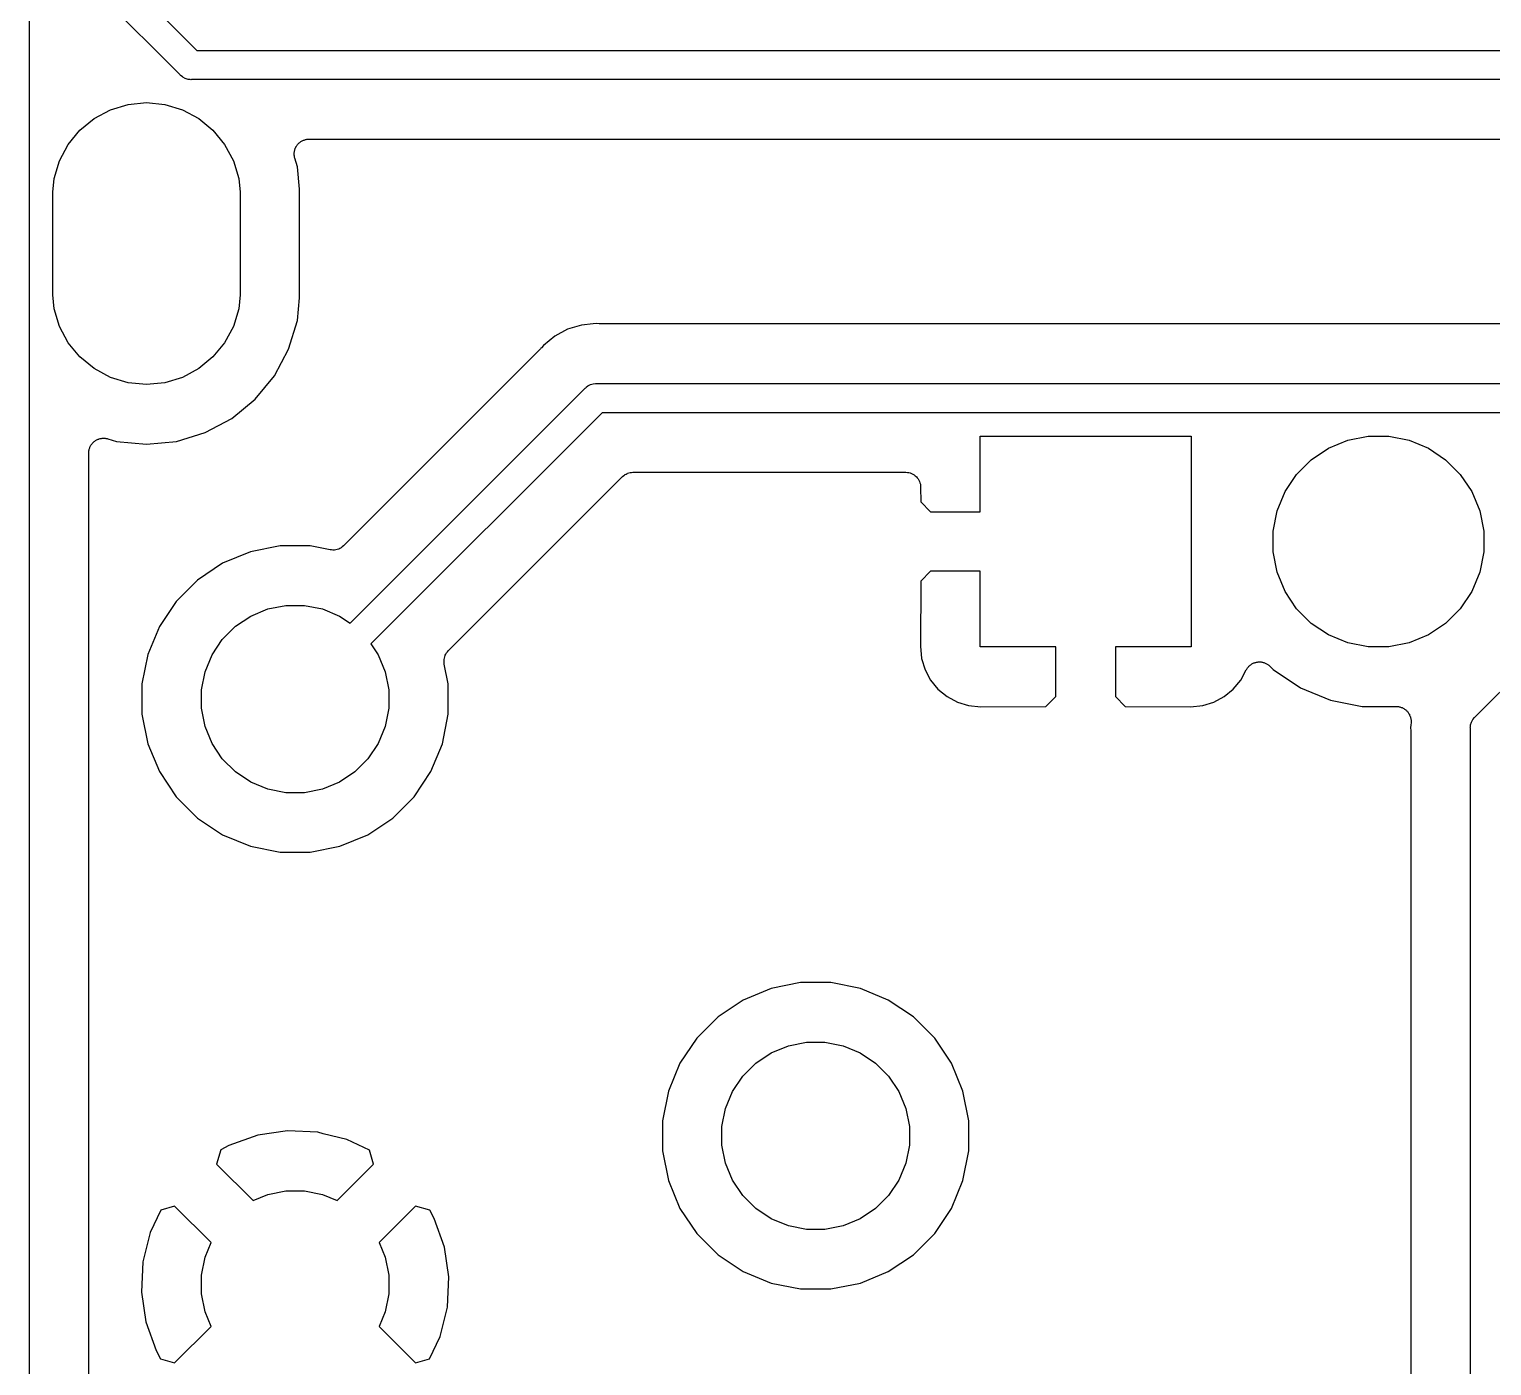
# Model space of a CAD drawing. Extents: x 20 to 116, y -135 to -20.
# Drawn here: x 56.48 to 68.97, y -71.37 to -59.96 of the extents above; entities that cross this region are included whole.
import ezdxf

# ---------------------------------------------------------------- set-up
doc = ezdxf.new("R2010")
doc.units = 0
doc.layers.add('BLACK', color=7, linetype='CONTINUOUS')

msp = doc.modelspace()

# ---------------------------------------------------------------- linework, layer by layer
at = {"layer": 'BLACK', "linetype": 'Continuous'}
for p, q in [((56.48, -58.7082), (57.9118, -60.14)), ((57.7673, -60.349), (56.48, -59.0618)), ((56.48, -59.0618), (56.48, -73.7039)), ((57.9118, -60.14), (85.7939, -60.14)), ((57.7712, -60.3538), (57.7673, -60.349)), ((57.7759, -60.3577), (57.7712, -60.3538)), ((57.7877, -60.3674), (57.7759, -60.3577)), ((57.7759, -60.3577), (57.7759, -60.3577)), ((57.7902, -60.3694), (57.7877, -60.3674)), ((57.8119, -60.381), (57.7902, -60.3694)), ((57.8355, -60.3882), (57.8119, -60.381)), ((57.8539, -60.39), (57.8355, -60.3882)), ((57.86, -60.3906), (57.8539, -60.39)), ((57.8539, -60.39), (57.8539, -60.39)), ((57.8661, -60.39), (57.86, -60.3906)), ((85.7482, -60.39), (57.8661, -60.39)), ((57.0334, -60.7216), (57.1724, -60.6473)), ((57.1724, -60.6473), (57.3232, -60.6016)), ((57.3232, -60.6016), (57.48, -60.5861)), ((57.48, -60.5861), (57.6368, -60.6016)), ((57.6368, -60.6016), (57.7876, -60.6473)), ((57.7876, -60.6473), (57.9266, -60.7216)), ((56.9116, -60.8216), (57.0334, -60.7216)), ((57.9266, -60.7216), (58.0484, -60.8216)), ((56.8116, -60.9434), (56.9116, -60.8216)), ((58.0484, -60.8216), (58.1484, -60.9434)), ((58.7756, -60.9394), (58.7794, -60.9349)), ((58.7794, -60.9349), (58.7844, -60.9307)), ((58.7844, -60.9307), (58.7891, -60.9261)), ((58.7891, -60.9261), (58.794, -60.9229)), ((58.794, -60.9229), (58.7986, -60.9192)), ((58.7986, -60.9192), (58.8044, -60.9161)), ((58.8044, -60.9161), (58.8099, -60.9125)), ((58.8099, -60.9125), (58.8153, -60.9103)), ((58.8153, -60.9103), (58.8204, -60.9076)), ((58.8204, -60.9076), (58.8267, -60.9057)), ((58.8267, -60.9057), (58.8328, -60.9032)), ((58.8328, -60.9032), (58.8386, -60.9021)), ((58.8386, -60.9021), (58.8442, -60.9004)), ((58.8442, -60.9004), (58.8507, -60.8998)), ((58.8507, -60.8998), (58.8572, -60.8985)), ((58.8572, -60.8985), (58.863, -60.8986)), ((58.863, -60.8986), (58.8688, -60.898)), ((58.8688, -60.898), (72.7352, -60.898)), ((56.7373, -61.0824), (56.8116, -60.9434)), ((58.1484, -60.9434), (58.2227, -61.0824)), ((58.7418, -61.0241), (58.7425, -61.0176)), ((58.7424, -61.0299), (58.7418, -61.0241)), ((58.7423, -61.0358), (58.7424, -61.0299)), ((58.7435, -61.0423), (58.7423, -61.0358)), ((58.7425, -61.0176), (58.7426, -61.011)), ((58.7426, -61.011), (58.7438, -61.0053)), ((58.7441, -61.0488), (58.7435, -61.0423)), ((58.7438, -61.0053), (58.7444, -60.9995)), ((58.7457, -61.0544), (58.7441, -61.0488)), ((58.7444, -60.9995), (58.7464, -60.9932)), ((58.7468, -61.0602), (58.7457, -61.0544)), ((58.7464, -60.9932), (58.7477, -60.9867)), ((58.7473, -61.0619), (58.7468, -61.0602)), ((58.7691, -61.1336), (58.7473, -61.0619)), ((58.7477, -60.9867), (58.75, -60.9814)), ((58.75, -60.9814), (58.7518, -60.9758)), ((58.7518, -60.9758), (58.7549, -60.97)), ((58.7549, -60.97), (58.7575, -60.964)), ((58.7575, -60.964), (58.7608, -60.9591)), ((58.7608, -60.9591), (58.7636, -60.954)), ((58.7636, -60.954), (58.7677, -60.9489)), ((58.7677, -60.9489), (58.7715, -60.9435)), ((58.7715, -60.9435), (58.7756, -60.9394)), ((56.6916, -61.2332), (56.7373, -61.0824)), ((58.2227, -61.0824), (58.2684, -61.2332)), ((58.788, -61.3257), (58.7691, -61.1336)), ((56.68, -61.3507), (56.6916, -61.2332)), ((58.2684, -61.2332), (58.28, -61.3507)), ((56.68, -62.2293), (56.68, -61.3507)), ((58.28, -61.3507), (58.28, -62.2293)), ((58.788, -62.2543), (58.788, -61.3257)), ((56.6916, -62.3468), (56.68, -62.2293)), ((58.28, -62.2293), (58.2684, -62.3468)), ((58.7691, -62.4464), (58.788, -62.2543)), ((56.7373, -62.4976), (56.6916, -62.3468)), ((58.2684, -62.3468), (58.2227, -62.4976)), ((56.8116, -62.6366), (56.7373, -62.4976)), ((58.2227, -62.4976), (58.1484, -62.6366)), ((58.6943, -62.693), (58.7691, -62.4464)), ((61.0766, -62.5224), (60.9666, -62.5811)), ((61.1959, -62.4862), (61.0766, -62.5224)), ((61.295, -62.4764), (61.1959, -62.4862)), ((61.2951, -62.4764), (61.295, -62.4764)), ((61.32, -62.4739), (61.2951, -62.4764)), ((61.3449, -62.4764), (61.32, -62.4739)), ((61.3502, -62.4764), (61.3449, -62.4764)), ((61.3555, -62.477), (61.3502, -62.4764)), ((61.3573, -62.477), (61.3555, -62.477)), ((69.2377, -62.477), (61.3573, -62.477)), ((56.9116, -62.7584), (56.8116, -62.6366)), ((58.1484, -62.6366), (58.0484, -62.7584)), ((60.8494, -62.6847), (60.846, -62.6888)), ((60.8532, -62.6809), (60.8494, -62.6847)), ((60.8544, -62.6796), (60.8532, -62.6809)), ((60.8702, -62.6602), (60.8544, -62.6796)), ((60.9666, -62.5811), (60.8702, -62.6602)), ((57.0334, -62.8584), (56.9116, -62.7584)), ((58.0484, -62.7584), (57.9266, -62.8584)), ((58.5728, -62.9202), (58.6943, -62.693)), ((60.846, -62.6888), (59.1637, -64.3711)), ((57.1724, -62.9327), (57.0334, -62.8584)), ((57.3232, -62.9784), (57.1724, -62.9327)), ((57.7876, -62.9327), (57.6368, -62.9784)), ((57.9266, -62.8584), (57.7876, -62.9327)), ((58.4094, -63.1194), (58.5728, -62.9202)), ((57.48, -62.9939), (57.3232, -62.9784)), ((57.6368, -62.9784), (57.48, -62.9939)), ((59.2208, -65.0324), (61.2273, -63.0259)), ((61.2273, -63.0259), (61.2312, -63.0212)), ((61.2312, -63.0212), (61.2359, -63.0173)), ((61.2359, -63.0173), (61.2502, -63.0056)), ((61.2359, -63.0173), (61.2359, -63.0173)), ((61.2502, -63.0056), (61.2719, -62.994)), ((61.2502, -63.0056), (61.2502, -63.0056)), ((61.2502, -63.0056), (61.2502, -63.0056)), ((61.2719, -62.994), (61.2955, -62.9868)), ((61.2955, -62.9868), (61.3139, -62.985)), ((61.3139, -62.985), (61.32, -62.9844)), ((61.3139, -62.985), (61.3139, -62.985)), ((61.32, -62.9844), (61.3261, -62.985)), ((61.3261, -62.985), (69.2689, -62.985)), ((58.2102, -63.2828), (58.4094, -63.1194)), ((57.983, -63.4043), (58.2102, -63.2828)), ((61.3718, -63.235), (59.3976, -65.2092)), ((69.2232, -63.235), (61.3718, -63.235)), ((57.7364, -63.4791), (57.983, -63.4043)), ((64.6, -64.081), (64.6, -63.435)), ((64.6, -63.435), (66.4, -63.435)), ((66.4, -63.435), (66.4, -65.235)), ((67.7375, -63.4696), (67.9114, -63.435)), ((67.9114, -63.435), (68.0886, -63.435)), ((68.0886, -63.435), (68.2625, -63.4696)), ((56.9887, -63.5654), (56.99, -63.559)), ((56.99, -63.559), (56.9908, -63.5524)), ((56.9908, -63.5524), (56.9925, -63.5469)), ((56.9925, -63.5469), (56.9937, -63.5411)), ((56.9937, -63.5411), (56.9963, -63.5351)), ((56.9963, -63.5351), (56.9983, -63.5288)), ((56.9983, -63.5288), (57.0011, -63.5237)), ((57.0011, -63.5237), (57.0034, -63.5183)), ((57.0034, -63.5183), (57.007, -63.5129)), ((57.007, -63.5129), (57.0102, -63.5071)), ((57.0102, -63.5071), (57.014, -63.5026)), ((57.014, -63.5026), (57.0172, -63.4978)), ((57.0172, -63.4978), (57.0219, -63.4931)), ((57.0219, -63.4931), (57.0261, -63.4881)), ((57.0261, -63.4881), (57.0307, -63.4844)), ((57.0307, -63.4844), (57.0348, -63.4803)), ((57.0348, -63.4803), (57.0403, -63.4767)), ((57.0403, -63.4767), (57.0454, -63.4726)), ((57.0454, -63.4726), (57.0506, -63.4699)), ((57.0506, -63.4699), (57.0555, -63.4666)), ((57.0555, -63.4666), (57.0616, -63.4641)), ((57.0616, -63.4641), (57.0674, -63.4611)), ((57.0674, -63.4611), (57.073, -63.4594)), ((57.073, -63.4594), (57.0784, -63.4572)), ((57.0784, -63.4572), (57.0849, -63.4559)), ((57.0849, -63.4559), (57.0912, -63.4541)), ((57.0912, -63.4541), (57.097, -63.4536)), ((57.097, -63.4536), (57.1028, -63.4524)), ((57.1028, -63.4524), (57.1093, -63.4524)), ((57.1093, -63.4524), (57.1159, -63.4518)), ((57.1159, -63.4518), (57.1217, -63.4525)), ((57.1217, -63.4525), (57.1275, -63.4525)), ((57.1275, -63.4525), (57.134, -63.4538)), ((57.134, -63.4538), (57.1405, -63.4544)), ((57.1405, -63.4544), (57.1461, -63.4562)), ((57.1461, -63.4562), (57.1519, -63.4573)), ((57.1519, -63.4573), (57.2236, -63.4791)), ((57.2236, -63.4791), (57.48, -63.5043)), ((57.48, -63.5043), (57.7364, -63.4791)), ((67.4263, -63.6359), (67.5737, -63.5374)), ((67.5737, -63.5374), (67.7375, -63.4696)), ((68.2625, -63.4696), (68.4263, -63.5374)), ((68.4263, -63.5374), (68.5737, -63.6359)), ((56.988, -63.5771), (56.9887, -63.5712)), ((56.988, -63.5788), (56.988, -63.5771)), ((56.988, -72.1906), (56.988, -63.5788)), ((56.9887, -63.5712), (56.9887, -63.5654)), ((67.3009, -63.7613), (67.4263, -63.6359)), ((68.5737, -63.6359), (68.6991, -63.7613)), ((60.0589, -65.2663), (61.545, -63.7802)), ((61.545, -63.7802), (61.5453, -63.7799)), ((61.5453, -63.7799), (61.5463, -63.779)), ((61.5453, -63.7799), (61.5453, -63.7799)), ((61.5453, -63.7799), (61.5453, -63.7799)), ((61.5463, -63.779), (61.5555, -63.7716)), ((61.5555, -63.7716), (61.5645, -63.7642)), ((61.5645, -63.7642), (61.5651, -63.7639)), ((61.5651, -63.7639), (61.5656, -63.7635)), ((61.5656, -63.7635), (61.5761, -63.7581)), ((61.5761, -63.7581), (61.5864, -63.7526)), ((61.5864, -63.7526), (61.587, -63.7524)), ((61.587, -63.7524), (61.5876, -63.7521)), ((61.5876, -63.7521), (61.5989, -63.7488)), ((61.5989, -63.7488), (61.6101, -63.7454)), ((61.6101, -63.7454), (61.6108, -63.7454)), ((61.6108, -63.7454), (61.6114, -63.7452)), ((61.6114, -63.7452), (61.6231, -63.7441)), ((61.6231, -63.7441), (61.6348, -63.743)), ((61.6348, -63.743), (63.9641, -63.743)), ((63.9641, -63.743), (63.9643, -63.743)), ((63.9643, -63.743), (63.9644, -63.743)), ((63.9644, -63.743), (63.9644, -63.743)), ((63.9644, -63.743), (63.9659, -63.743)), ((63.9659, -63.743), (63.9775, -63.7443)), ((63.9775, -63.7443), (63.989, -63.7455)), ((63.989, -63.7455), (63.9897, -63.7457)), ((63.9897, -63.7457), (63.9905, -63.7458)), ((63.9905, -63.7458), (64.0016, -63.7493)), ((64.0016, -63.7493), (64.0127, -63.7527)), ((64.0127, -63.7527), (64.0134, -63.753)), ((64.0134, -63.753), (64.0141, -63.7533)), ((64.0141, -63.7533), (64.0243, -63.7589)), ((64.0243, -63.7589), (64.0346, -63.7644)), ((64.0346, -63.7644), (64.0352, -63.7648)), ((64.0352, -63.7648), (64.0359, -63.7652)), ((64.0359, -63.7652), (64.0447, -63.7727)), ((64.0447, -63.7727), (64.0538, -63.7801)), ((64.0538, -63.7801), (64.0543, -63.7807)), ((64.0543, -63.7807), (64.0548, -63.7811)), ((64.0548, -63.7811), (64.0621, -63.7902)), ((64.0621, -63.7902), (64.0695, -63.7992)), ((64.0695, -63.7992), (64.0699, -63.7999)), ((64.0699, -63.7999), (64.0704, -63.8005)), ((64.0704, -63.8005), (64.0758, -63.8108)), ((64.0758, -63.8108), (64.0813, -63.821)), ((67.2024, -63.9087), (67.3009, -63.7613)), ((68.6991, -63.7613), (68.7976, -63.9087)), ((64.0813, -63.821), (64.0815, -63.8217)), ((64.0815, -63.8217), (64.0819, -63.8224)), ((64.0819, -63.8224), (64.0851, -63.8336)), ((64.0851, -63.8336), (64.0886, -63.8447)), ((64.0886, -63.8447), (64.0886, -63.8455)), ((64.0886, -63.8455), (64.0889, -63.8462)), ((64.0889, -63.8462), (64.0899, -63.8578)), ((64.0899, -63.8578), (64.0911, -63.8694)), ((64.0911, -63.8694), (64.0917, -63.9964)), ((67.1346, -64.0725), (67.2024, -63.9087)), ((68.7976, -63.9087), (68.8654, -64.0725)), ((64.0917, -63.9964), (64.1764, -64.081)), ((64.1764, -64.081), (64.6, -64.081)), ((67.1, -64.2464), (67.1346, -64.0725)), ((68.8654, -64.0725), (68.9, -64.2464)), ((67.1, -64.4236), (67.1, -64.2464)), ((68.9, -64.2464), (68.9, -64.4236)), ((58.3685, -64.4223), (58.1304, -64.5209)), ((58.6212, -64.372), (58.3685, -64.4223)), ((58.8788, -64.372), (58.6212, -64.372)), ((59.0491, -64.4059), (58.8788, -64.372)), ((59.0609, -64.407), (59.0491, -64.4059)), ((59.0726, -64.4083), (59.0609, -64.407)), ((59.0732, -64.4083), (59.0726, -64.4083)), ((59.0738, -64.4083), (59.0732, -64.4083)), ((59.0855, -64.4072), (59.0738, -64.4083)), ((59.0972, -64.4061), (59.0855, -64.4072)), ((59.0978, -64.406), (59.0972, -64.4061)), ((59.0984, -64.4059), (59.0978, -64.406)), ((59.1097, -64.4025), (59.0984, -64.4059)), ((59.121, -64.3992), (59.1097, -64.4025)), ((59.1216, -64.3989), (59.121, -64.3992)), ((59.1222, -64.3988), (59.1216, -64.3989)), ((59.1326, -64.3932), (59.1222, -64.3988)), ((59.1431, -64.3878), (59.1326, -64.3932)), ((59.1435, -64.3874), (59.1431, -64.3878)), ((59.1441, -64.3872), (59.1435, -64.3874)), ((59.1532, -64.3797), (59.1441, -64.3872)), ((59.1624, -64.3724), (59.1532, -64.3797)), ((59.1633, -64.3715), (59.1624, -64.3724)), ((59.1637, -64.3711), (59.1633, -64.3715)), ((59.1633, -64.3715), (59.1633, -64.3715)), ((59.1633, -64.3715), (59.1633, -64.3715)), ((67.1346, -64.5975), (67.1, -64.4236)), ((68.9, -64.4236), (68.8654, -64.5975)), ((58.1304, -64.5209), (57.9162, -64.664)), ((57.9162, -64.664), (57.734, -64.8462)), ((64.0917, -64.6736), (64.089, -65.2291)), ((64.1764, -64.589), (64.0917, -64.6736)), ((64.6, -64.589), (64.1764, -64.589)), ((64.6, -65.235), (64.6, -64.589)), ((67.2024, -64.7613), (67.1346, -64.5975)), ((68.8654, -64.5975), (68.7976, -64.7613)), ((67.3009, -64.9087), (67.2024, -64.7613)), ((68.7976, -64.7613), (68.6991, -64.9087)), ((57.734, -64.8462), (57.5909, -65.0604)), ((58.3711, -64.971), (58.5166, -64.9107)), ((58.5166, -64.9107), (58.6712, -64.88)), ((58.6712, -64.88), (58.8288, -64.88)), ((58.8288, -64.88), (58.9834, -64.9107)), ((58.9834, -64.9107), (59.1289, -64.971)), ((67.4263, -65.0341), (67.3009, -64.9087)), ((68.6991, -64.9087), (68.5737, -65.0341)), ((68.826, -65.8323), (69.7803, -64.8779)), ((58.1286, -65.17), (58.24, -65.0586)), ((58.24, -65.0586), (58.3711, -64.971)), ((59.1289, -64.971), (59.2208, -65.0324)), ((67.5737, -65.1326), (67.4263, -65.0341)), ((68.5737, -65.0341), (68.4263, -65.1326)), ((57.5909, -65.0604), (57.4923, -65.2985)), ((58.041, -65.3011), (58.1286, -65.17)), ((67.7375, -65.2004), (67.5737, -65.1326)), ((68.4263, -65.1326), (68.2625, -65.2004)), ((57.4923, -65.2985), (57.442, -65.5512)), ((57.9807, -65.4466), (58.041, -65.3011)), ((59.3976, -65.2092), (59.459, -65.3011)), ((59.459, -65.3011), (59.5193, -65.4466)), ((60.028, -65.3185), (60.0314, -65.3073)), ((60.0314, -65.3073), (60.0317, -65.3068)), ((60.0317, -65.3068), (60.0319, -65.3062)), ((60.0319, -65.3062), (60.0376, -65.2958)), ((60.0376, -65.2958), (60.0432, -65.2855)), ((60.0432, -65.2855), (60.0435, -65.285)), ((60.0435, -65.285), (60.0438, -65.2845)), ((60.0438, -65.2845), (60.0514, -65.2754)), ((60.0514, -65.2754), (60.0589, -65.2663)), ((64.089, -65.2291), (64.0994, -65.3346)), ((65.246, -65.235), (64.6, -65.235)), ((65.246, -65.6586), (65.246, -65.235)), ((66.4, -65.235), (65.754, -65.235)), ((65.754, -65.235), (65.754, -65.6586)), ((67.9114, -65.235), (67.7375, -65.2004)), ((68.0886, -65.235), (67.9114, -65.235)), ((68.2625, -65.2004), (68.0886, -65.235)), ((60.0217, -65.3545), (60.023, -65.3427)), ((60.0218, -65.3551), (60.0217, -65.3545)), ((60.0217, -65.3557), (60.0218, -65.3551)), ((60.0228, -65.3673), (60.0217, -65.3557)), ((60.0238, -65.3791), (60.0228, -65.3673)), ((60.023, -65.3427), (60.0242, -65.331)), ((60.024, -65.3803), (60.0238, -65.3791)), ((60.024, -65.3804), (60.024, -65.3803)), ((60.024, -65.3803), (60.024, -65.3803)), ((60.0241, -65.3809), (60.024, -65.3804)), ((60.058, -65.5512), (60.0241, -65.3809)), ((60.0242, -65.331), (60.0244, -65.3304)), ((60.0244, -65.3298), (60.028, -65.3185)), ((60.0244, -65.3304), (60.0244, -65.3298)), ((64.0994, -65.3346), (64.1284, -65.4303)), ((64.1284, -65.4303), (64.1756, -65.5186)), ((66.8244, -65.5186), (66.8719, -65.4298)), ((66.8719, -65.4298), (66.8727, -65.4283)), ((66.8727, -65.4283), (66.876, -65.4234)), ((66.876, -65.4234), (66.8788, -65.4183)), ((66.8788, -65.4183), (66.883, -65.4133)), ((66.883, -65.4133), (66.8868, -65.4078)), ((66.8868, -65.4078), (66.891, -65.4038)), ((66.891, -65.4038), (66.8947, -65.3993)), ((66.8947, -65.3993), (66.8998, -65.3951)), ((66.8998, -65.3951), (66.9045, -65.3905)), ((66.9045, -65.3905), (66.9094, -65.3874)), ((66.9094, -65.3874), (66.914, -65.3837)), ((66.914, -65.3837), (66.9198, -65.3806)), ((66.9198, -65.3806), (66.9253, -65.377)), ((66.9253, -65.377), (66.9307, -65.3748)), ((66.9307, -65.3748), (66.9359, -65.3721)), ((66.9359, -65.3721), (66.9422, -65.3702)), ((66.9422, -65.3702), (66.9483, -65.3678)), ((66.9483, -65.3678), (66.954, -65.3667)), ((66.954, -65.3667), (66.9596, -65.365)), ((66.9596, -65.365), (66.9662, -65.3644)), ((66.9662, -65.3644), (66.9726, -65.3632)), ((66.9726, -65.3632), (66.9785, -65.3632)), ((66.9785, -65.3632), (66.9843, -65.3627)), ((66.9843, -65.3627), (66.9909, -65.3634)), ((66.9909, -65.3634), (66.9974, -65.3634)), ((66.9974, -65.3634), (67.0032, -65.3646)), ((67.0032, -65.3646), (67.009, -65.3652)), ((67.009, -65.3652), (67.0153, -65.3671)), ((67.0153, -65.3671), (67.0217, -65.3685)), ((67.0217, -65.3685), (67.0271, -65.3707)), ((67.0271, -65.3707), (67.0327, -65.3725)), ((67.0327, -65.3725), (67.0385, -65.3756)), ((67.0385, -65.3756), (67.0445, -65.3781)), ((67.0445, -65.3781), (67.0494, -65.3814)), ((67.0494, -65.3814), (67.0545, -65.3842)), ((67.0545, -65.3842), (67.0596, -65.3883)), ((67.0596, -65.3883), (67.065, -65.392)), ((67.065, -65.392), (67.0692, -65.3962)), ((67.0692, -65.3962), (67.0737, -65.3999)), ((67.0737, -65.3999), (67.1025, -65.4287)), ((67.1025, -65.4287), (67.3331, -65.5828)), ((57.442, -65.5512), (57.442, -65.8088)), ((57.95, -65.6012), (57.9807, -65.4466)), ((59.5193, -65.4466), (59.55, -65.6012)), ((60.058, -65.8088), (60.058, -65.5512)), ((64.1756, -65.5186), (64.2391, -65.5959)), ((66.7609, -65.5959), (66.8244, -65.5186)), ((57.95, -65.7588), (57.95, -65.6012)), ((59.55, -65.6012), (59.55, -65.7588)), ((64.2391, -65.5959), (64.3164, -65.6594)), ((64.3164, -65.6594), (64.4047, -65.7066)), ((65.1614, -65.7433), (65.246, -65.6586)), ((65.754, -65.6586), (65.8386, -65.7433)), ((66.5953, -65.7066), (66.6836, -65.6594)), ((66.6836, -65.6594), (66.7609, -65.5959)), ((67.3331, -65.5828), (67.5893, -65.6889)), ((57.442, -65.8088), (57.4923, -66.0615)), ((57.9807, -65.9134), (57.95, -65.7588)), ((59.55, -65.7588), (59.5193, -65.9134)), ((60.0077, -66.0615), (60.058, -65.8088)), ((64.4047, -65.7066), (64.5004, -65.7356)), ((64.5004, -65.7356), (64.6059, -65.746)), ((64.6059, -65.746), (65.1614, -65.7433)), ((65.8386, -65.7433), (66.3941, -65.746)), ((66.3941, -65.746), (66.4996, -65.7356)), ((66.4996, -65.7356), (66.5953, -65.7066)), ((67.5893, -65.6889), (67.8613, -65.743)), ((67.8613, -65.743), (68.1512, -65.743)), ((68.1512, -65.743), (68.1521, -65.743)), ((68.1521, -65.743), (68.1534, -65.7429)), ((68.1534, -65.7429), (68.1592, -65.7435)), ((68.1592, -65.7435), (68.1651, -65.7436)), ((68.1651, -65.7436), (68.1715, -65.7449)), ((68.1715, -65.7449), (68.178, -65.7456)), ((68.178, -65.7456), (68.1836, -65.7474)), ((68.1836, -65.7474), (68.1894, -65.7486)), ((68.1894, -65.7486), (68.1954, -65.7511)), ((68.1954, -65.7511), (68.2016, -65.7531)), ((68.2016, -65.7531), (68.2068, -65.7559)), ((68.2068, -65.7559), (68.2122, -65.7582)), ((68.2122, -65.7582), (68.2176, -65.7619)), ((68.2176, -65.7619), (68.2234, -65.765)), ((68.2234, -65.765), (68.2279, -65.7688)), ((68.2279, -65.7688), (68.2327, -65.7721)), ((68.2327, -65.7721), (68.2374, -65.7767)), ((68.2374, -65.7767), (68.2424, -65.7809)), ((68.2424, -65.7809), (68.2461, -65.7855)), ((68.2461, -65.7855), (68.2502, -65.7897)), ((68.2502, -65.7897), (68.2538, -65.7951)), ((68.2538, -65.7951), (68.2579, -65.8002)), ((68.2579, -65.8002), (68.2607, -65.8054)), ((68.2607, -65.8054), (68.2639, -65.8103)), ((58.041, -66.0589), (57.9807, -65.9134)), ((59.5193, -65.9134), (59.459, -66.0589)), ((68.2639, -65.8103), (68.2664, -65.8164)), ((68.2664, -65.8164), (68.2694, -65.8222)), ((68.2694, -65.8222), (68.2711, -65.8278)), ((68.2711, -65.8278), (68.2733, -65.8332)), ((68.2733, -65.8332), (68.2746, -65.8397)), ((68.2764, -65.9001), (68.2739, -65.925)), ((68.2739, -65.925), (68.2764, -65.9499)), ((68.2746, -65.8397), (68.2765, -65.8459)), ((68.2781, -65.8823), (68.2764, -65.9001)), ((68.2764, -65.9001), (68.2764, -65.9001)), ((68.2764, -65.9001), (68.2764, -65.9001)), ((68.2765, -65.8459), (68.277, -65.8518)), ((68.277, -65.8518), (68.2781, -65.8575)), ((68.2781, -65.8575), (68.2781, -65.8641)), ((68.2781, -65.8641), (68.2787, -65.8706)), ((68.2787, -65.8706), (68.2781, -65.8765)), ((68.2781, -65.8765), (68.2781, -65.8823)), ((68.7844, -65.925), (68.785, -65.9189)), ((68.785, -65.9311), (68.7844, -65.925)), ((68.785, -65.9189), (68.7868, -65.9005)), ((68.785, -65.9189), (68.785, -65.9189)), ((68.785, -80.6472), (68.785, -65.9311)), ((68.7868, -65.9005), (68.794, -65.8769)), ((68.794, -65.8769), (68.8056, -65.8552)), ((68.8056, -65.8552), (68.8212, -65.8362)), ((68.8212, -65.8362), (68.826, -65.8323)), ((68.2764, -65.9499), (68.2766, -65.9516)), ((68.2766, -65.9516), (68.2765, -65.957)), ((68.2765, -65.957), (68.277, -65.9623)), ((68.277, -65.9623), (68.277, -74.365)), ((57.4923, -66.0615), (57.5909, -66.2996)), ((58.1286, -66.19), (58.041, -66.0589)), ((59.459, -66.0589), (59.3714, -66.19)), ((59.9091, -66.2996), (60.0077, -66.0615)), ((57.5909, -66.2996), (57.734, -66.5138)), ((58.24, -66.3014), (58.1286, -66.19)), ((58.3711, -66.389), (58.24, -66.3014)), ((59.26, -66.3014), (59.1289, -66.389)), ((59.3714, -66.19), (59.26, -66.3014)), ((59.766, -66.5138), (59.9091, -66.2996)), ((58.5166, -66.4493), (58.3711, -66.389)), ((59.1289, -66.389), (58.9834, -66.4493)), ((57.734, -66.5138), (57.9162, -66.696)), ((58.6712, -66.48), (58.5166, -66.4493)), ((58.8288, -66.48), (58.6712, -66.48)), ((58.9834, -66.4493), (58.8288, -66.48)), ((59.5838, -66.696), (59.766, -66.5138)), ((57.9162, -66.696), (58.1304, -66.8391)), ((59.3696, -66.8391), (59.5838, -66.696)), ((58.1304, -66.8391), (58.3685, -66.9377)), ((59.1315, -66.9377), (59.3696, -66.8391)), ((58.3685, -66.9377), (58.6212, -66.988)), ((58.6212, -66.988), (58.8788, -66.988)), ((58.8788, -66.988), (59.1315, -66.9377)), ((62.8135, -68.1523), (62.5754, -68.2509)), ((63.0662, -68.102), (62.8135, -68.1523)), ((63.3238, -68.102), (63.0662, -68.102)), ((63.5765, -68.1523), (63.3238, -68.102)), ((63.8146, -68.2509), (63.5765, -68.1523)), ((62.5754, -68.2509), (62.3612, -68.394)), ((64.0288, -68.394), (63.8146, -68.2509)), ((62.3612, -68.394), (62.179, -68.5762)), ((64.211, -68.5762), (64.0288, -68.394)), ((62.179, -68.5762), (62.0359, -68.7904)), ((62.8161, -68.701), (62.9616, -68.6407)), ((62.9616, -68.6407), (63.1162, -68.61)), ((63.1162, -68.61), (63.2738, -68.61)), ((63.2738, -68.61), (63.4284, -68.6407)), ((63.4284, -68.6407), (63.5739, -68.701)), ((64.3541, -68.7904), (64.211, -68.5762)), ((62.0359, -68.7904), (61.9373, -69.0285)), ((62.5736, -68.9), (62.685, -68.7886)), ((62.685, -68.7886), (62.8161, -68.701)), ((63.5739, -68.701), (63.705, -68.7886)), ((63.705, -68.7886), (63.8164, -68.9)), ((64.4527, -69.0285), (64.3541, -68.7904)), ((62.486, -69.0311), (62.5736, -68.9)), ((63.8164, -68.9), (63.904, -69.0311)), ((61.9373, -69.0285), (61.887, -69.2812)), ((62.4257, -69.1766), (62.486, -69.0311)), ((63.904, -69.0311), (63.9643, -69.1766)), ((64.503, -69.2812), (64.4527, -69.0285)), ((62.395, -69.3312), (62.4257, -69.1766)), ((63.9643, -69.1766), (63.995, -69.3312)), ((61.887, -69.2812), (61.887, -69.5388)), ((64.503, -69.5388), (64.503, -69.2812)), ((58.4309, -69.405), (58.1853, -69.4928)), ((58.6857, -69.3672), (58.4309, -69.405)), ((58.9431, -69.3799), (58.6857, -69.3672)), ((58.9906, -69.3919), (58.9431, -69.3799)), ((59.193, -69.4426), (58.9906, -69.3919)), ((62.395, -69.4888), (62.395, -69.3312)), ((63.995, -69.3312), (63.995, -69.4888)), ((58.1153, -69.5302), (58.08, -69.6508)), ((58.1853, -69.4928), (58.1153, -69.5302)), ((59.3857, -69.5338), (59.193, -69.4426)), ((59.42, -69.6508), (59.3857, -69.5338)), ((61.887, -69.5388), (61.9373, -69.7915)), ((62.4257, -69.6434), (62.395, -69.4888)), ((63.995, -69.4888), (63.9643, -69.6434)), ((64.4527, -69.7915), (64.503, -69.5388)), ((58.08, -69.6508), (58.3917, -69.9625)), ((59.1083, -69.9625), (59.42, -69.6508)), ((62.486, -69.7889), (62.4257, -69.6434)), ((63.9643, -69.6434), (63.904, -69.7889)), ((61.9373, -69.7915), (62.0359, -70.0296)), ((62.5736, -69.92), (62.486, -69.7889)), ((63.904, -69.7889), (63.8164, -69.92)), ((64.3541, -70.0296), (64.4527, -69.7915)), ((58.3917, -69.9625), (58.5166, -69.9107)), ((58.5166, -69.9107), (58.6712, -69.88)), ((58.6712, -69.88), (58.8288, -69.88)), ((58.8288, -69.88), (58.9834, -69.9107)), ((58.9834, -69.9107), (59.1083, -69.9625)), ((62.685, -70.0314), (62.5736, -69.92)), ((63.8164, -69.92), (63.705, -70.0314)), ((57.6038, -70.0443), (57.5126, -70.237)), ((57.7208, -70.01), (57.6038, -70.0443)), ((58.0325, -70.3217), (57.7208, -70.01)), ((59.7792, -70.01), (59.4675, -70.3217)), ((59.8998, -70.0453), (59.7792, -70.01)), ((59.9372, -70.1153), (59.8998, -70.0453)), ((62.0359, -70.0296), (62.179, -70.2438)), ((62.8161, -70.119), (62.685, -70.0314)), ((63.705, -70.0314), (63.5739, -70.119)), ((64.211, -70.2438), (64.3541, -70.0296)), ((60.025, -70.3609), (59.9372, -70.1153)), ((62.9616, -70.1793), (62.8161, -70.119)), ((63.1162, -70.21), (62.9616, -70.1793)), ((63.4284, -70.1793), (63.2738, -70.21)), ((63.5739, -70.119), (63.4284, -70.1793)), ((57.5126, -70.237), (57.4499, -70.4869)), ((62.179, -70.2438), (62.3612, -70.426)), ((63.2738, -70.21), (63.1162, -70.21)), ((64.0288, -70.426), (64.211, -70.2438)), ((57.9807, -70.4466), (58.0325, -70.3217)), ((59.4675, -70.3217), (59.5193, -70.4466)), ((60.0628, -70.6157), (60.025, -70.3609)), ((62.3612, -70.426), (62.5754, -70.5691)), ((63.8146, -70.5691), (64.0288, -70.426)), ((57.4499, -70.4869), (57.4372, -70.7443)), ((57.95, -70.6012), (57.9807, -70.4466)), ((59.5193, -70.4466), (59.55, -70.6012)), ((57.95, -70.7588), (57.95, -70.6012)), ((59.55, -70.6012), (59.55, -70.7588)), ((60.0501, -70.8731), (60.0628, -70.6157)), ((62.5754, -70.5691), (62.8135, -70.6677)), ((62.8135, -70.6677), (63.0662, -70.718)), ((63.3238, -70.718), (63.5765, -70.6677)), ((63.5765, -70.6677), (63.8146, -70.5691)), ((57.4372, -70.7443), (57.475, -70.9991)), ((57.9807, -70.9134), (57.95, -70.7588)), ((59.55, -70.7588), (59.5193, -70.9134)), ((63.0662, -70.718), (63.3238, -70.718)), ((58.0325, -71.0383), (57.9807, -70.9134)), ((59.5193, -70.9134), (59.4675, -71.0383)), ((59.9874, -71.123), (60.0501, -70.8731)), ((57.475, -70.9991), (57.5628, -71.2447)), ((57.7208, -71.35), (58.0325, -71.0383)), ((59.4675, -71.0383), (59.7792, -71.35)), ((59.8962, -71.3157), (59.9874, -71.123)), ((57.5628, -71.2447), (57.6002, -71.3147)), ((57.6002, -71.3147), (57.7208, -71.35)), ((59.7792, -71.35), (59.8962, -71.3157))]:
    msp.add_line(p, q, dxfattribs=at)

doc.saveas('drawing.dxf')
